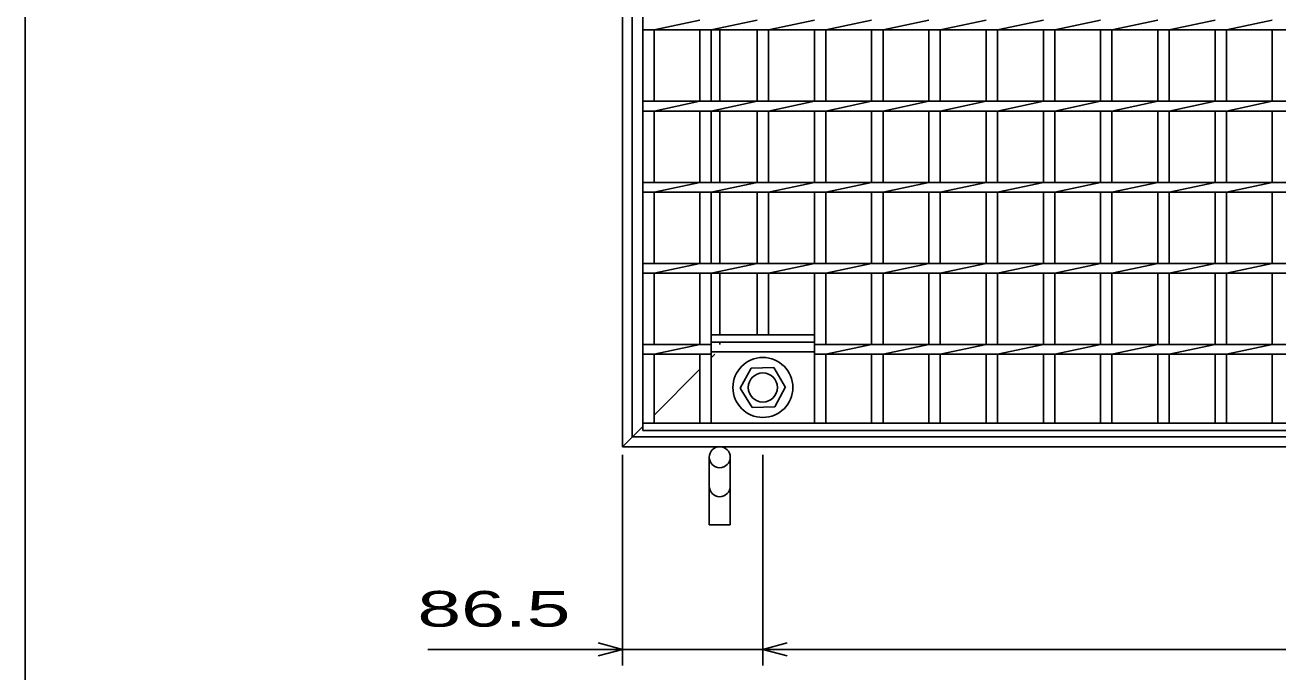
# Model space of a CAD drawing. Units: millimetres, scale not verified. Extents: x -1820 to 1731, y -1282 to 1054.
# Drawn here: x -1729 to -956, y -500 to -101 of the extents above; entities that cross this region are included whole.
import ezdxf
from ezdxf.enums import TextEntityAlignment as Align

# ---------------------------------------------------------------- set-up
doc = ezdxf.new("R2010")
doc.units = ezdxf.units.MM
doc.header["$LTSCALE"] = 10
doc.linetypes.add('DASHED', pattern=[7.5, 6, -1.5])
for name, color, linetype, lineweight in [('0_2', 150, 'Continuous', 25), ('16', 3, 'Continuous', 25), ('19', 6, 'Continuous', 25), ('22', 4, 'Continuous', 25)]:
    doc.layers.add(name, color=color, linetype=linetype, lineweight=lineweight)
doc.styles.add('ベクトル', font='')
doc.styles.get('ベクトル').set_extended_font_data('ベクトル')

msp = doc.modelspace()

# ---------------------------------------------------------------- linework, layer by layer
at = {"layer": '0_2'}
msp.add_line((-1729, -1146.5), (-1729, 1053.5), dxfattribs=at)
at = {"layer": '16'}
for p, q in [((-1348, -346.5), (-1348, 644.5)), ((-1348, -104), (-1348, -98)), ((-1341, -104), (-1312.7, -98)), ((-1305.7, -104), (-1277.4, -98)), ((-1270.4, -104), (-1242.1, -98)), ((-1235.1, -104), (-1206.8, -98)), ((-1199.8, -104), (-1171.5, -98)), ((-1164.5, -104), (-1136.2, -98)), ((-1129.2, -104), (-1100.9, -98)), ((-1093.9, -104), (-1065.6, -98)), ((-1058.6, -104), (-1030.3, -98)), ((-1023.3, -104), (-995, -98)), ((-988, -104), (-959.7, -98)), ((-1348, -104), (-353, -104)), ((-1341, -148), (-1341, -104)), ((-1312.7, -148), (-1312.7, -104)), ((-1305.7, -148), (-1305.7, -104)), ((-1277.4, -148), (-1277.4, -104)), ((-1270.4, -148), (-1270.4, -104)), ((-1242.1, -148), (-1242.1, -104)), ((-1235.1, -148), (-1235.1, -104)), ((-1206.8, -148), (-1206.8, -104)), ((-1199.8, -148), (-1199.8, -104)), ((-1171.5, -148), (-1171.5, -104)), ((-1164.5, -148), (-1164.5, -104)), ((-1136.2, -148), (-1136.2, -104)), ((-1129.2, -148), (-1129.2, -104)), ((-1100.9, -148), (-1100.9, -104)), ((-1093.9, -148), (-1093.9, -104)), ((-1065.6, -148), (-1065.6, -104)), ((-1058.6, -148), (-1058.6, -104)), ((-1030.3, -148), (-1030.3, -104)), ((-1023.3, -148), (-1023.3, -104)), ((-995, -148), (-995, -104)), ((-988, -148), (-988, -104)), ((-959.7, -148), (-959.7, -104)), ((-1348, -148), (-353, -148)), ((-1348, -154), (-1348, -148)), ((-1348, -154), (-353, -154)), ((-1341, -154), (-1312.7, -148)), ((-1341, -198), (-1341, -154)), ((-1312.7, -198), (-1312.7, -154)), ((-1305.7, -154), (-1277.4, -148)), ((-1305.7, -198), (-1305.7, -154)), ((-1277.4, -198), (-1277.4, -154)), ((-1270.4, -154), (-1242.1, -148)), ((-1270.4, -198), (-1270.4, -154)), ((-1242.1, -198), (-1242.1, -154)), ((-1235.1, -154), (-1206.8, -148)), ((-1235.1, -198), (-1235.1, -154)), ((-1206.8, -198), (-1206.8, -154)), ((-1199.8, -154), (-1171.5, -148)), ((-1199.8, -198), (-1199.8, -154)), ((-1171.5, -198), (-1171.5, -154)), ((-1164.5, -154), (-1136.2, -148)), ((-1164.5, -198), (-1164.5, -154)), ((-1136.2, -198), (-1136.2, -154)), ((-1129.2, -154), (-1100.9, -148)), ((-1129.2, -198), (-1129.2, -154)), ((-1100.9, -198), (-1100.9, -154)), ((-1093.9, -154), (-1065.6, -148)), ((-1093.9, -198), (-1093.9, -154)), ((-1065.6, -198), (-1065.6, -154)), ((-1058.6, -154), (-1030.3, -148)), ((-1058.6, -198), (-1058.6, -154)), ((-1030.3, -198), (-1030.3, -154)), ((-1023.3, -154), (-995, -148)), ((-1023.3, -198), (-1023.3, -154)), ((-995, -198), (-995, -154)), ((-988, -154), (-959.7, -148)), ((-988, -198), (-988, -154)), ((-959.7, -198), (-959.7, -154)), ((-1348, -198), (-353, -198)), ((-1348, -204), (-1348, -198)), ((-1341, -204), (-1312.7, -198)), ((-1305.7, -204), (-1277.4, -198)), ((-1270.4, -204), (-1242.1, -198)), ((-1235.1, -204), (-1206.8, -198)), ((-1199.8, -204), (-1171.5, -198)), ((-1164.5, -204), (-1136.2, -198)), ((-1129.2, -204), (-1100.9, -198)), ((-1093.9, -204), (-1065.6, -198)), ((-1058.6, -204), (-1030.3, -198)), ((-1023.3, -204), (-995, -198)), ((-988, -204), (-959.7, -198)), ((-1348, -204), (-353, -204)), ((-1341, -248), (-1341, -204)), ((-1312.7, -248), (-1312.7, -204)), ((-1305.7, -248), (-1305.7, -204)), ((-1277.4, -248), (-1277.4, -204)), ((-1270.4, -248), (-1270.4, -204)), ((-1242.1, -248), (-1242.1, -204)), ((-1235.1, -248), (-1235.1, -204)), ((-1206.8, -248), (-1206.8, -204)), ((-1199.8, -248), (-1199.8, -204)), ((-1171.5, -248), (-1171.5, -204)), ((-1164.5, -248), (-1164.5, -204)), ((-1136.2, -248), (-1136.2, -204)), ((-1129.2, -248), (-1129.2, -204)), ((-1100.9, -248), (-1100.9, -204)), ((-1093.9, -248), (-1093.9, -204)), ((-1065.6, -248), (-1065.6, -204)), ((-1058.6, -248), (-1058.6, -204)), ((-1030.3, -248), (-1030.3, -204)), ((-1023.3, -248), (-1023.3, -204)), ((-995, -248), (-995, -204)), ((-988, -248), (-988, -204)), ((-959.7, -248), (-959.7, -204)), ((-1348, -248), (-353, -248)), ((-1348, -254), (-1348, -248)), ((-1348, -254), (-353, -254)), ((-1341, -254), (-1312.7, -248)), ((-1341, -298), (-1341, -254)), ((-1312.7, -298), (-1312.7, -254)), ((-1305.7, -254), (-1277.4, -248)), ((-1305.7, -298), (-1305.7, -254)), ((-1277.4, -292), (-1277.4, -254)), ((-1270.4, -254), (-1242.1, -248)), ((-1270.4, -292), (-1270.4, -254)), ((-1242.1, -298), (-1242.1, -254)), ((-1235.1, -254), (-1206.8, -248)), ((-1235.1, -298), (-1235.1, -254)), ((-1206.8, -298), (-1206.8, -254)), ((-1199.8, -254), (-1171.5, -248)), ((-1199.8, -298), (-1199.8, -254)), ((-1171.5, -298), (-1171.5, -254)), ((-1164.5, -254), (-1136.2, -248)), ((-1164.5, -298), (-1164.5, -254)), ((-1136.2, -298), (-1136.2, -254)), ((-1129.2, -254), (-1100.9, -248)), ((-1129.2, -298), (-1129.2, -254)), ((-1100.9, -298), (-1100.9, -254)), ((-1093.9, -254), (-1065.6, -248)), ((-1093.9, -298), (-1093.9, -254)), ((-1065.6, -298), (-1065.6, -254)), ((-1058.6, -254), (-1030.3, -248)), ((-1058.6, -298), (-1058.6, -254)), ((-1030.3, -298), (-1030.3, -254)), ((-1023.3, -254), (-995, -248)), ((-1023.3, -298), (-1023.3, -254)), ((-995, -298), (-995, -254)), ((-988, -254), (-959.7, -248)), ((-988, -298), (-988, -254)), ((-959.7, -298), (-959.7, -254)), ((-1305.7, -292), (-1242.1, -292)), ((-1305.7, -296.5), (-1305.7, -292)), ((-1242.1, -296.5), (-1242.1, -292)), ((-1348, -298), (-1305.7, -298)), ((-1348, -304), (-1348, -298)), ((-1341, -304), (-1312.7, -298)), ((-1305.7, -296.5), (-1242.1, -296.5)), ((-1305.7, -298), (-1305.7, -304)), ((-1242.1, -298), (-458.5, -298)), ((-1242.1, -298), (-1242.1, -304)), ((-1235.1, -304), (-1206.8, -298)), ((-1199.8, -304), (-1171.5, -298)), ((-1164.5, -304), (-1136.2, -298)), ((-1129.2, -304), (-1100.9, -298)), ((-1093.9, -304), (-1065.6, -298)), ((-1058.6, -304), (-1030.3, -298)), ((-1023.3, -304), (-995, -298)), ((-988, -304), (-959.7, -298)), ((-1348, -304), (-1305.7, -304)), ((-1341, -346.5), (-1341, -304)), ((-1312.7, -346.5), (-1312.7, -304)), ((-1305.7, -302.5), (-1242.1, -302.5)), ((-1305.7, -346.5), (-1305.7, -304)), ((-1242.1, -304), (-458.5, -304)), ((-1242.1, -346.5), (-1242.1, -304)), ((-1235.1, -346.5), (-1235.1, -304)), ((-1206.8, -346.5), (-1206.8, -304)), ((-1199.8, -346.5), (-1199.8, -304)), ((-1171.5, -346.5), (-1171.5, -304)), ((-1164.5, -346.5), (-1164.5, -304)), ((-1136.2, -346.5), (-1136.2, -304)), ((-1129.2, -346.5), (-1129.2, -304)), ((-1100.9, -346.5), (-1100.9, -304)), ((-1093.9, -346.5), (-1093.9, -304)), ((-1065.6, -346.5), (-1065.6, -304)), ((-1058.6, -346.5), (-1058.6, -304)), ((-1030.3, -346.5), (-1030.3, -304)), ((-1023.3, -346.5), (-1023.3, -304)), ((-995, -346.5), (-995, -304)), ((-988, -346.5), (-988, -304)), ((-959.7, -346.5), (-959.7, -304)), ((-1287.9, -324.84), (-1281.19, -312.55)), ((-1267.2, -312.21), (-1281.19, -312.55)), ((-1259.9, -324.5), (-1267.2, -312.21)), ((-1266.61, -336.45), (-1259.9, -324.16)), ((-1287.9, -324.84), (-1280.6, -336.79)), ((-1280.6, -336.79), (-1266.61, -336.45)), ((-1348, -346.5), (-353, -346.5)), ((-1348, -351), (-1348, -346.5)), ((-1348, -346.5), (-1341, -346.5)), ((-1312.7, -346.5), (-1305.7, -346.5)), ((-1277.4, -346.5), (-1270.4, -346.5)), ((-1242.1, -346.5), (-1235.1, -346.5)), ((-1206.8, -346.5), (-1199.8, -346.5)), ((-1171.5, -346.5), (-1164.5, -346.5)), ((-1136.2, -346.5), (-1129.2, -346.5)), ((-1100.9, -346.5), (-1093.9, -346.5)), ((-1065.6, -346.5), (-1058.6, -346.5)), ((-1030.3, -346.5), (-1023.3, -346.5)), ((-995, -346.5), (-988, -346.5)), ((-959.7, -346.5), (-952.7, -346.5)), ((-353, -351), (-1348, -351))]:
    msp.add_line(p, q, dxfattribs=at)
for radius in [18.5, 9]:
    msp.add_circle((-1273.9, -324.5), radius, dxfattribs=at)
at = {"layer": '19'}
for p, q in [((-1360.5, -361), (-1360.5, 659)), ((-1354.5, -355), (-1354.5, 653)), ((-1300.5, -148), (-1300.5, -104)), ((-1300.5, -198), (-1300.5, -154)), ((-1300.5, -248), (-1300.5, -204)), ((-1300.5, -292), (-1300.5, -254)), ((-1354.5, -355), (-346.5, -355)), ((-1360.5, -361), (-340.5, -361)), ((-1307, -367.5), (-1307, -409.12)), ((-1294, -409.12), (-1294, -367.5)), ((-1307, -409.12), (-1294, -409.12))]:
    msp.add_line(p, q, dxfattribs=at)
at = {"layer": '19', "linetype": 'DASHED'}
for p, q in [((-1300.5, -298), (-1300.5, -296.5)), ((-1305.7, -306.2), (-1303.5, -304)), ((-1341, -341.5), (-1312.7, -313.2)), ((-1360.5, -361), (-1348, -348.5))]:
    msp.add_line(p, q, dxfattribs=at)
at = {"layer": '19'}
msp.add_circle((-1300.5, -367.5), 6.5, dxfattribs=at)
msp.add_arc((-1300.5, -385.34), 6.5, 180, 0, dxfattribs=at)
at = {"layer": '22'}
for p, q in [((-1360.5, -496), (-1360.5, -366)), ((-1273.9, -496), (-1273.9, -366)), ((-1480.5, -486), (-1360.5, -486)), ((-1360.5, -486), (-1375.5, -482)), ((-1375.5, -490), (-1360.5, -486)), ((-1360.5, -486), (-1273.9, -486)), ((-1273.9, -486), (-1258.9, -482)), ((-1258.9, -490), (-1273.9, -486)), ((-1273.9, -486), (-426.7, -486))]:
    msp.add_line(p, q, dxfattribs=at)

# ---------------------------------------------------------------- texts
at = {"layer": '22', "color": 2, "style": 'ベクトル', "width": 1.65}
msp.add_text(' 86.5 ', height=21.99, dxfattribs=at).set_placement((-1500.5, -461), align=Align.MIDDLE_LEFT)

doc.saveas('drawing.dxf')
